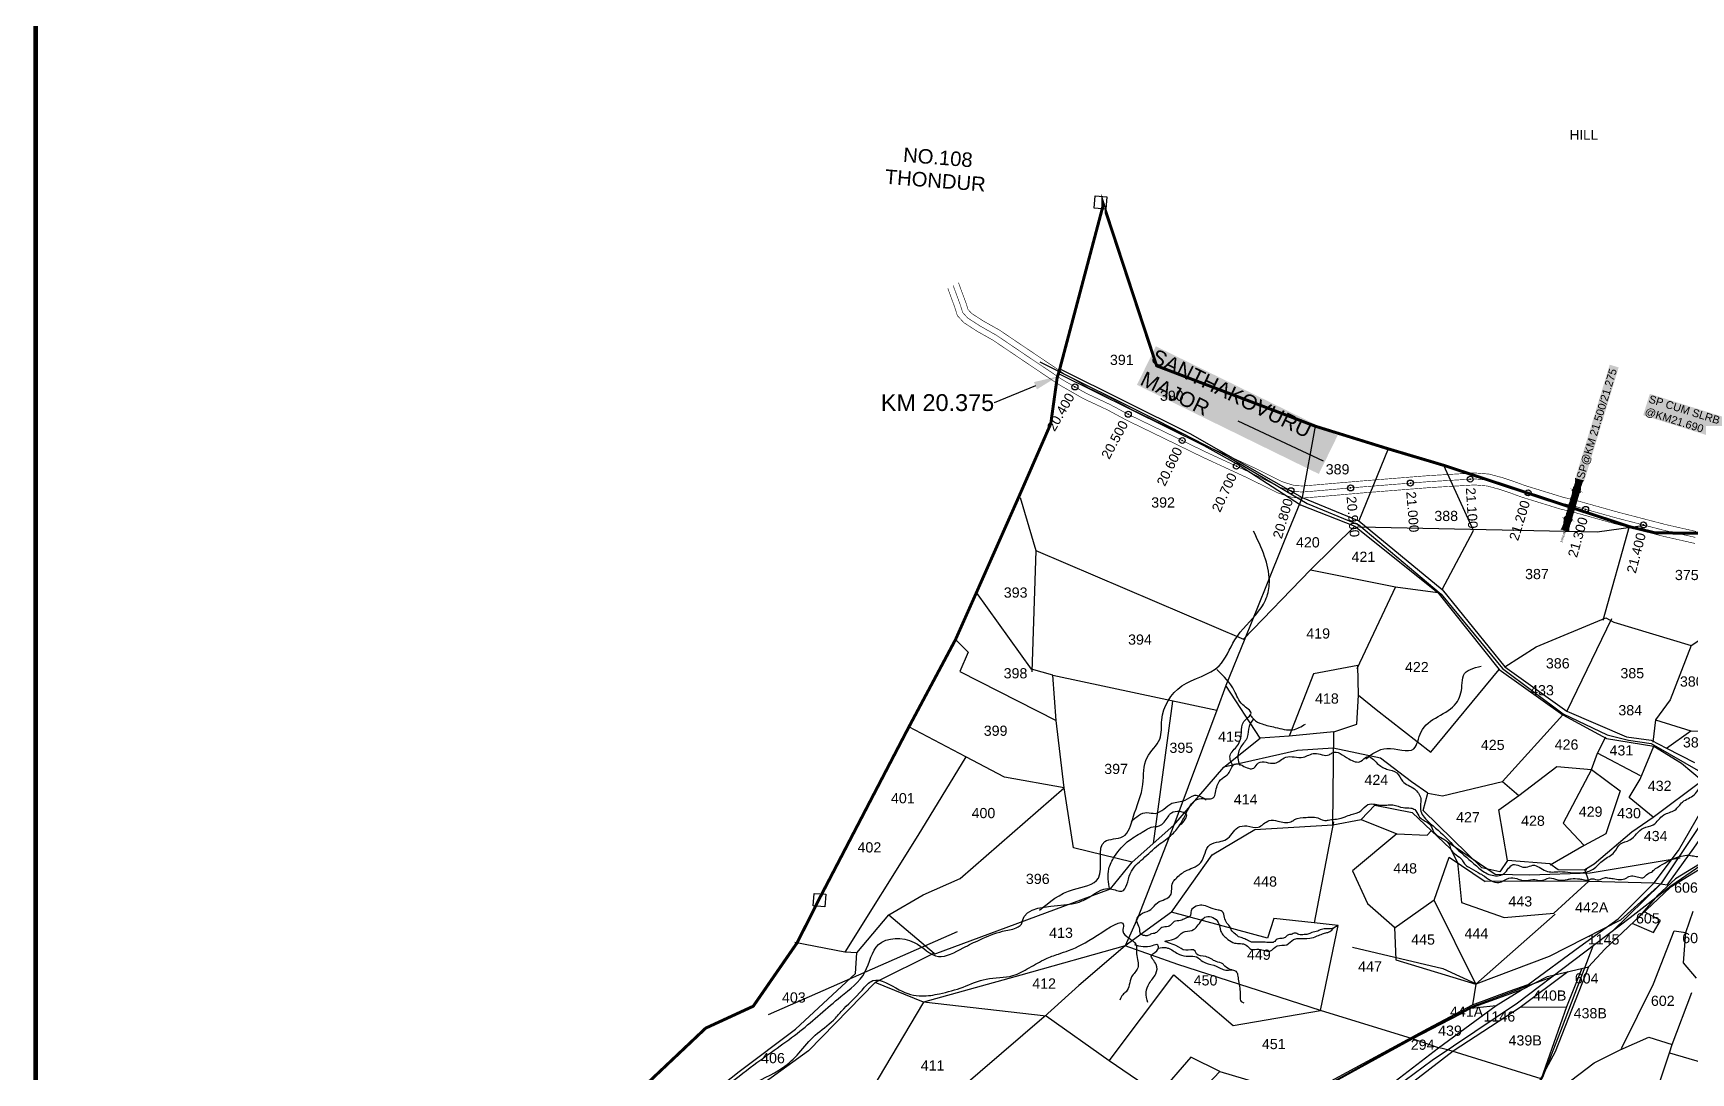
# Model space of a CAD drawing. Header units: inches. Extents: x 206944 to 214764, y 1611536 to 1620388.
# Drawn here: x 206944 to 209710, y 1614691 to 1616425 of the extents above; entities that cross this region are included whole.
import ezdxf
from ezdxf import colors
from ezdxf.entities.mleader import LeaderData, LeaderLine
from ezdxf.enums import TextEntityAlignment as Align
from ezdxf.math import Vec2, Vec3

# ---------------------------------------------------------------- set-up
doc = ezdxf.new("R2010")
doc.units = ezdxf.units.IN
doc.header["$LTSCALE"] = 15
doc.header["$MEASUREMENT"] = 0
doc.header["$PDMODE"] = 32
doc.header["$PDSIZE"] = 10
doc.linetypes.add('HIDDEN2', pattern=[0.1875, 0.125, -0.0625])
for name, color, linetype in [('BLOCK', 72, 'Continuous'), ('CANAL1', 7, 'Continuous'), ('CHANAGE', 1, 'Continuous'), ('PLOT', 7, 'Continuous'), ('PLOT NO', 7, 'Continuous'), ('RE REMARKS', 7, 'Continuous'), ('ROAD', 1, 'Continuous'), ('STREAM', 4, 'Continuous'), ('STRUCTURE', 5, 'Continuous'), ('text2', 7, 'Continuous'), ('VILLAGE BOUNDARY', 5, 'Continuous'), ('VILLAGE BOUNDARY STONES', 1, 'Continuous'), ('VILLAGE STONES', 240, 'Continuous')]:
    doc.layers.add(name, color=color, linetype=linetype)
doc.styles.get("Standard").update_dxf_attribs({"font": 'arial.ttf'})
doc.dimstyles.get("Standard").update_dxf_attribs({"dimtxt": 0.18, "dimasz": 0.18, "dimexe": 0.18, "dimexo": 0.0625, "dimgap": 0.09, "dimtad": 0, "dimtih": 1, "dimtoh": 1, "dimdec": 4, "dimzin": 0, "dimdsep": 46, "dimtxsty": 'Standard', "dimcen": 0.09, "dimadec": 0, "dimazin": 0, "dimtfac": 1, "dimtdec": 4, "dimtofl": 0, "dimtmove": 0, "dimatfit": 3, "dimfxl": 1, "dimtolj": 1, "dimtzin": 0, "dimarcsym": 0})

# ---------------------------------------------------------------- blocks, each defined once
blk = doc.blocks.new('CIRCLE-BOX')
for p, q in [((-0.5, 0), (0.5, 0)), ((0, 0.5), (0, -0.5))]:
    blk.add_line(p, q)
blk.add_circle((0, 0), 0.2)
blk = doc.blocks.new('SP')
at = {"layer": 'STRUCTURE'}
h = blk.add_hatch(dxfattribs=at)
h.set_pattern_fill('DASH', color=256, scale=8, style=0)
edge = h.paths.add_edge_path()
edge.add_spline(control_points=[(769825.7, 1706742.1), (769825.3, 1706741.8), (769823.8, 1706740.8), (769820.9, 1706740.3), (769817, 1706739.7), (769811.4, 1706738.9), (769804, 1706739.7), (769798.4, 1706741), (769795.6, 1706741.6)], knot_values=[0, 0, 0, 0, 1.613557, 5.24513, 8.624976, 13.470124, 22.190216, 30.746377, 30.746377, 30.746377, 30.746377], degree=3, periodic=0)
edge.add_line((769795.6, 1706741.6), (769792.6, 1706739.6))
edge.add_line((769792.6, 1706739.6), (769732.6, 1706739.6))
edge.add_line((769732.6, 1706739.6), (769729.6, 1706741.6))
edge.add_spline(control_points=[(769729.6, 1706741.6), (769726.9, 1706740.9), (769721.3, 1706739.5), (769713.9, 1706738.5), (769708.3, 1706739.1), (769704.4, 1706739.6), (769701.5, 1706740), (769700, 1706741), (769699.5, 1706741.3)], knot_values=[0, 0, 0, 0, 8.556161, 17.276253, 22.121402, 25.501247, 29.13282, 30.746377, 30.746377, 30.746377, 30.746377], degree=3, periodic=0)
edge.add_line((769699.5, 1706741.3), (769699.5, 1706722.1))
edge.add_spline(control_points=[(769699.5, 1706722.1), (769700, 1706722.4), (769701.4, 1706723.4), (769704.3, 1706724), (769708.2, 1706724.5), (769713.8, 1706725.3), (769721.2, 1706724.5), (769726.8, 1706723.3), (769729.6, 1706722.6)], knot_values=[0, 0, 0, 0, 1.613557, 5.24513, 8.624976, 13.470124, 22.190216, 30.746377, 30.746377, 30.746377, 30.746377], degree=3, periodic=0)
edge.add_line((769729.6, 1706722.6), (769732.6, 1706724.6))
edge.add_line((769732.6, 1706724.6), (769792.6, 1706724.6))
edge.add_line((769792.6, 1706724.6), (769795.6, 1706722.6))
edge.add_spline(control_points=[(769795.6, 1706722.6), (769798.4, 1706723.3), (769803.9, 1706724.8), (769811.3, 1706725.8), (769817, 1706725.1), (769820.9, 1706724.7), (769823.8, 1706724.2), (769825.2, 1706723.3), (769825.7, 1706723)], knot_values=[0, 0, 0, 0, 8.556161, 17.276253, 22.121402, 25.501247, 29.13282, 30.746377, 30.746377, 30.746377, 30.746377], degree=3, periodic=0)
edge.add_line((769825.7, 1706723), (769825.7, 1706742.1))
h.paths.add_polyline_path([(769764.2, 1706732.1, -1), (769761.1, 1706732.1, -1)], flags=0)
h.paths.add_polyline_path([(769761.1, 1706732.1, 1), (769764.2, 1706732.1, 1)], flags=16)
at = {"layer": 'STRUCTURE', "const_width": 0.628}
for points in [[(769726.6, 1706747.6), (769726.6, 1706743.6), (769732.6, 1706739.6), (769792.6, 1706739.6), (769798.6, 1706743.6), (769798.6, 1706747.6)], [(769726.6, 1706716.6), (769726.6, 1706720.6), (769732.6, 1706724.6), (769792.6, 1706724.6), (769798.6, 1706720.6), (769798.6, 1706716.6)]]:
    blk.add_lwpolyline(points, dxfattribs=at)
at = {"layer": 'STRUCTURE', "color": 3}
blk.add_lwpolyline([(769732.6, 1706724.6), (769792.6, 1706724.6)], dxfattribs=at)
blk.add_lwpolyline([(769732.6, 1706724.6), (769792.6, 1706724.6)], dxfattribs=at)
at = {"layer": 'STRUCTURE', "color": 0}
blk.add_circle((769762.6, 1706732.1), 1.55, dxfattribs=at)
at = {"layer": 'STRUCTURE'}
for points in [[(769699.5, 1706741.3), (769700.9, 1706740.5), (769704.4, 1706739.6), (769707.8, 1706739.2), (769712.6, 1706738.8), (769721.3, 1706739.7), (769729.6, 1706741.6)], [(769825.7, 1706742.1), (769824.3, 1706741.3), (769820.8, 1706740.3), (769817.5, 1706739.8), (769812.7, 1706739.2), (769804, 1706739.9), (769795.6, 1706741.6)], [(769699.5, 1706722.1), (769700.9, 1706723), (769704.4, 1706724), (769707.7, 1706724.5), (769712.5, 1706725), (769721.2, 1706724.4), (769729.6, 1706722.6)], [(769825.7, 1706723), (769824.3, 1706723.8), (769820.8, 1706724.7), (769817.4, 1706725.1), (769812.6, 1706725.5), (769803.9, 1706724.6), (769795.6, 1706722.6)]]:
    blk.add_spline(points, degree=3, dxfattribs=at)
at = {"layer": 'STRUCTURE', "color": 0}
blk.add_text('STREAM', height=5, dxfattribs=at).set_placement((769684.3, 1706732.1), align=Align.MIDDLE_CENTER)
for points in [[(769727.4, 1706732.1), (769700.8, 1706732.1)], [(769824.4, 1706732.1), (769800.5, 1706732.1)]]:
    blk.add_leader(points, dimstyle='Standard', override={"dimasz": 10, "dimgap": 0.09, "dimtad": 0}, dxfattribs=at)

msp = doc.modelspace()

# ---------------------------------------------------------------- linework, layer by layer
at = {"layer": 'CANAL1', "color": 200, "const_width": 1}
for points in [[(208488, 1616008.9), (208492.6, 1615996.2), (208500.9, 1615974), (208504, 1615964), (208509.9, 1615957.5), (208529.6, 1615944.7), (208556.5, 1615929.6), (208611.1, 1615892.7), (208666.2, 1615855.7), (208705.3, 1615833.3), (208745.2, 1615814.5), (208777.2, 1615797.4), (208845.3, 1615764.4), (208904.9, 1615735.3), (208978.8, 1615701.2), (209027.5, 1615677), (209037.6, 1615673.7), (209048.8, 1615670.4), (209061.5, 1615669.7), (209079, 1615671), (209159.5, 1615677.9), (209271.9, 1615686.9), (209349.2, 1615691.4), (209373.3, 1615689.5), (209396, 1615683.4), (209415.1, 1615677), (209433.4, 1615670.3), (209497.1, 1615650.7), (209516.1, 1615646.2), (209587.9, 1615626.1), (209669.2, 1615605), (209718.3, 1615593.9)], [(208470.3, 1615999.1), (208473.9, 1615989.3), (208481.9, 1615967.5), (208486.2, 1615953.8), (208496.9, 1615942.1), (208519.3, 1615927.6), (208545.9, 1615912.6), (208599.9, 1615876.1), (208655.6, 1615838.7), (208696.1, 1615815.5), (208736.3, 1615796.7), (208768.1, 1615779.6), (208836.5, 1615746.4), (208896.4, 1615717.2), (208970.2, 1615683.2), (209019.9, 1615658.5), (209031.6, 1615654.6), (209045.4, 1615650.5), (209061.7, 1615649.6), (209080.6, 1615651), (209161.1, 1615658), (209273.3, 1615666.9), (209349, 1615671.4), (209369.9, 1615669.7), (209390.2, 1615664.2), (209408.5, 1615658.1), (209427, 1615651.3), (209491.8, 1615631.3), (209511.1, 1615626.8), (209582.7, 1615606.8), (209664.5, 1615585.6), (209716.7, 1615573.8)]]:
    msp.add_lwpolyline(points, dxfattribs=at)
at = {"layer": 'CANAL1', "color": 1, "linetype": 'HIDDEN2', "ltscale": 4, "const_width": 1}
msp.add_lwpolyline([(208479.1, 1616004), (208483.3, 1615992.8), (208491.4, 1615970.8), (208495.1, 1615958.9), (208503.4, 1615949.8), (208524.5, 1615936.2), (208551.2, 1615921.1), (208605.5, 1615884.4), (208660.9, 1615847.2), (208700.7, 1615824.4), (208740.7, 1615805.6), (208772.7, 1615788.5), (208840.9, 1615755.4), (208900.6, 1615726.3), (208974.5, 1615692.2), (209023.7, 1615667.8), (209034.6, 1615664.1), (209047.1, 1615660.5), (209061.6, 1615659.6), (209079.8, 1615661), (209160.3, 1615668), (209272.6, 1615676.9), (209349.1, 1615681.4), (209371.6, 1615679.6), (209393.1, 1615673.8), (209411.8, 1615667.5), (209430.2, 1615660.8), (209494.5, 1615641), (209513.6, 1615636.5), (209585.3, 1615616.4), (209666.8, 1615595.3), (209717.5, 1615583.9)], dxfattribs=at)
at = {"layer": 'PLOT'}
for points in [[(208654.8, 1615857.2), (208897.5, 1615737.1), (208956.3, 1615704.4), (209058.9, 1615638.4), (209149.5, 1615602.5), (209287.8, 1615491.8), (209389.9, 1615363.8), (209496, 1615287.8), (209569, 1615248.4), (209648.3, 1615235.9), (209694, 1615207.4), (209728.5, 1615178.5), (209751.8, 1615166.4)], [(208657, 1615864.8), (208874.2, 1615757.1), (209061.4, 1615650.4), (209155.8, 1615611.4), (209294.9, 1615496.8), (209399.5, 1615368), (209502.9, 1615293.9), (209602.6, 1615251.1), (209643.5, 1615246), (209669.3, 1615232.3), (209716.1, 1615208.7)], [(209083.2, 1615769.4), (209061.4, 1615650.4), (209031.6, 1615577.8), (209000.7, 1615501.2), (208965.8, 1615414.6), (208934, 1615336.9), (208919.2, 1615295.9), (208847.5, 1615104.2), (208787, 1614949.9), (208766, 1614902.6), (208591.9, 1614853.9), (208429.5, 1614809.1), (208348.8, 1614841.5), (208238, 1614727.8), (208093.2, 1614623.1), (208073.1, 1614542.3), (208038.1, 1614481.6), (208036.7, 1614424.8), (207964.9, 1614419.9), (207887, 1614415), (207826.6, 1614441.4), (207762.6, 1614478.5)], [(209204.8, 1615731.7), (209155.8, 1615611.4)], [(209294.9, 1615496.8), (209347.2, 1615595.6), (209297.9, 1615704)], [(208590.7, 1615650.4), (208617.1, 1615562), (208610.3, 1615359.7)], [(208963.3, 1615414.3), (209075.3, 1615529.9), (209149.5, 1615602.5)], [(209607.2, 1615601.9), (209563.1, 1615445.6)], [(210329.1, 1615599.9), (210185.8, 1615535.6), (210133.4, 1615502.6), (210019.7, 1615453.2), (210003.5, 1615442), (209981.4, 1615421.9), (209926.4, 1615371.4), (209884.3, 1615315.5), (209866.5, 1615288.1), (209797.8, 1615188.8), (209776.4, 1615155.5), (209714.4, 1615065.7), (209669.5, 1615003.7)], [(208617.1, 1615562), (208963.3, 1615414.3)], [(209075.3, 1615529.9), (209217.3, 1615501.5), (209287.8, 1615491.8)], [(209451.8, 1615401.4), (209567.8, 1615449.5), (209581.1, 1615442.4), (209710.2, 1615403.5), (209770.7, 1615443), (209738, 1615524.7), (209854.9, 1615518.1), (209871.2, 1615515.9), (209810.8, 1615389.5), (209816.3, 1615349.1), (209785.4, 1615232.9), (209761.5, 1615180.3)], [(208778, 1615042.5), (208679.7, 1615066.3), (208664.2, 1615166.1), (208651.1, 1615278.4), (208645.2, 1615353.9), (208609.6, 1615364.1), (208518.1, 1615492.2)], [(209217.3, 1615501.5), (209152.5, 1615364.7)], [(209577.2, 1615447.9), (209502.9, 1615293.9)], [(209669.3, 1615232.3), (209709.7, 1615261.1), (209734.5, 1615260.6), (209764.5, 1615249), (209794.5, 1615308.5), (209801.2, 1615362.3), (209796.5, 1615374.7), (209773.6, 1615381.2), (209775.2, 1615388.9), (209749.8, 1615399.4), (209777.1, 1615426.3), (209770.7, 1615443)], [(208483.2, 1615413.7), (208504.1, 1615392.5), (208490.2, 1615360.1), (208651.1, 1615278.4)], [(209399.5, 1615368), (209451.8, 1615401.4)], [(209710.2, 1615403.5), (209675.2, 1615313.3), (209650.8, 1615279.6), (209646.2, 1615242.6)], [(209114, 1615259.5), (209152.8, 1615272.7), (209155.3, 1615320.6), (209154.1, 1615370.3), (209080.2, 1615356.2)], [(208645.2, 1615353.9), (208919.2, 1615295.9)], [(209080.2, 1615356.2), (209039.5, 1615252.3)], [(209155.3, 1615320.6), (209184.6, 1615297.1), (209276.1, 1615226), (209389.9, 1615363.8)], [(208843.3, 1614959), (208911, 1615054.4), (208982.5, 1615096.7), (209112.7, 1615104.8), (209114, 1615259.5), (209039.5, 1615252.3), (208991.5, 1615249), (208934, 1615336.9)], [(208845, 1615310.8), (208812.8, 1615073.4)], [(209536.1, 1615028.8), (209488.6, 1615029.4), (209474.8, 1615039.6), (209403.8, 1615045.3), (209390.9, 1615026.3), (209361.2, 1615033), (209263.2, 1615128.3), (209270.9, 1615157.4), (209295.3, 1615153.2), (209395.7, 1615177), (209496, 1615287.8)], [(208318.4, 1614890.9), (208371.9, 1614954.6), (208429, 1614987.8), (208490.6, 1615015), (208664.2, 1615166.1), (208564.9, 1615184.2), (208500.2, 1615217.8), (208405.4, 1615268)], [(209650.8, 1615279.6), (209709.7, 1615261.1)], [(208447.4, 1614889.1), (208741.5, 1614998), (208778, 1615042.5), (208847.5, 1615104.2), (208930.6, 1615200.7), (208991.5, 1615249)], [(209270.9, 1615157.4), (209243.8, 1615176.5), (209192, 1615215.5), (209113, 1615232.2), (209053.8, 1615228.8), (208930.6, 1615200.7)], [(209626, 1615186.3), (209554.3, 1615223.9), (209567.8, 1615251.4)], [(209647, 1615117.5), (209606.8, 1615149.9), (209625.5, 1615180.8), (209648.3, 1615235.9)], [(208500.2, 1615217.8), (208420.3, 1615086.8), (208298.5, 1614892)], [(209395.7, 1615177), (209422.8, 1615153.6), (209486, 1615201.8), (209543.9, 1615196.7), (209554.3, 1615223.9)], [(209112.7, 1615104.8), (209160, 1615113.7), (209182.5, 1615137.4), (209244.8, 1615124.9), (209308.9, 1615064.6), (209320.6, 1615042), (209327.2, 1614975), (209398.3, 1614949.9), (209481.1, 1614957.4), (209539.4, 1615010.6), (209532.8, 1615030.1), (209548.8, 1615039.6), (209611.5, 1615092.7), (209647, 1615117.5), (209728.5, 1615178.5)], [(209543.9, 1615196.7), (209592, 1615161.1), (209568.1, 1615089.4), (209531.8, 1615070.1), (209475.1, 1615037.4)], [(209543.9, 1615196.7), (209496.8, 1615107.6), (209531.8, 1615070.1)], [(209062.5, 1614652.1), (209270.9, 1614764.9), (209345.6, 1614804.6), (209406.5, 1614827.1), (209438.7, 1614838.2), (209524.8, 1614901.8), (209588.5, 1614947.7), (209648.9, 1615008.1), (209689.5, 1615061.7), (209746.1, 1615160)], [(209403.8, 1615045.3), (209389.3, 1615129.8), (209422.8, 1615153.6)], [(209113.7, 1615109.3), (209081.7, 1614941.1)], [(209160, 1615113.7), (209219.2, 1615089.4), (209269.8, 1615087.1), (209276.8, 1615094.7)], [(209817.2, 1615104.7), (209724, 1615039.1), (209684.3, 1615014.6), (209654.3, 1614986.9), (209620.6, 1614948.4)], [(209219.2, 1615089.4), (209145.6, 1615028.1), (209170.6, 1614973.4), (209215.2, 1614933.7), (209217.6, 1614879.5), (209351.1, 1614838.9), (209345.6, 1614804.6)], [(209281.6, 1614978.9), (209306.5, 1615050.6), (209366.9, 1615009.8)], [(209753.3, 1615048.1), (209675.2, 1614999.9), (209566.1, 1614897), (209539, 1614867.7), (209483.4, 1614726.2), (209403, 1614576.7)], [(209539.4, 1615010.6), (209366.9, 1615009.8)], [(209539.4, 1615010.6), (209648.9, 1615008.1), (209670.6, 1615004.7)], [(208371.9, 1614954.6), (208447.5, 1614890.7), (208348.8, 1614841.5)], [(208739.4, 1614710.9), (208847.5, 1614854.3), (208946.1, 1614769.8), (209092.1, 1614794.8), (209121.3, 1614936.7), (209081.7, 1614941.1), (209014.2, 1614948.2), (209003.6, 1614915.8), (208843.3, 1614959), (208766, 1614902.6)], [(209351.1, 1614838.9), (209281.6, 1614978.9), (209214.7, 1614931.5)], [(209351.1, 1614838.9), (209483.5, 1614955.8)], [(209611.4, 1614940.8), (209647.3, 1614924.8), (209659.3, 1614945), (209632.7, 1614959.6)], [(209719, 1614848.7), (209697.5, 1614874.2), (209701.2, 1614925), (209713.6, 1614960.8)], [(209593.9, 1614731.7), (209647.7, 1614839.4), (209682, 1614927.7), (209701.2, 1614925)], [(207914.5, 1614622), (208000.8, 1614637.3), (208084.7, 1614663.5), (208122.1, 1614693.4), (208216.2, 1614763.8), (208316.2, 1614856.6), (208318.4, 1614890.9), (208298.5, 1614892), (208215.2, 1614908.3)], [(209460, 1614681), (209311.5, 1614726.9), (209304.1, 1614729.5), (209295.2, 1614731.3), (209288.9, 1614732.9), (209245.4, 1614747.9), (209092.1, 1614794.8), (208854, 1614871.9), (208766, 1614902.6), (208689, 1614836.6), (208630.8, 1614784.3), (208453.1, 1614631.7)], [(208182.6, 1613264.2), (208000.7, 1613345.2), (207882.2, 1613422.4), (207872.3, 1613508.7), (207869.7, 1613574.1), (207906.4, 1613664.9), (207974.5, 1613712.7), (208135, 1613821.6), (208261.7, 1613914.4), (208392.1, 1614005.5), (208425.9, 1614027.9), (208501.4, 1614082), (208549.1, 1614108.4), (208698.6, 1614216.9), (208747.3, 1614257.6), (208807.9, 1614319.9), (208904.9, 1614410.7), (209001.5, 1614496.7), (209123.8, 1614581.3), (209313.4, 1614727.6), (209425.2, 1614800.5), (209504.8, 1614859.7)], [(209427.2, 1614829.5), (209470.5, 1614851.6), (209539, 1614867.7)], [(209527.7, 1614865), (209502.4, 1614800.8), (209460, 1614681)], [(209350.5, 1614511.4), (209222.1, 1614566.4), (209123.8, 1614581.3), (209094.4, 1614584.6), (208982.6, 1614603), (209071.2, 1614651.8), (209245.4, 1614747.9), (209324.8, 1614788.8), (209343, 1614799), (209385.2, 1614803.3), (209427.2, 1614829.5), (209343, 1614799)], [(209497.2, 1614668.5), (209548.7, 1614707.9), (209592, 1614729.5), (209639.9, 1614750.3), (209678.7, 1614738.3), (209711.6, 1614825.2)], [(208924.2, 1614693.4), (208875.5, 1614717.1), (208822, 1614655.1), (208739.4, 1614710.9), (208634.3, 1614785.7), (208429.5, 1614809.1), (208343.5, 1614663.7), (208311.7, 1614609.8), (208273.2, 1614539.9), (208283.1, 1614480.7), (208420, 1614425)], [(209122.4, 1614604.8), (209288.9, 1614732.9), (209385.2, 1614803.3)], [(209425.2, 1614800.5), (209502.4, 1614800.8)], [(209530.8, 1614308.6), (209614.6, 1614546.5), (209674.3, 1614724.1), (209678.7, 1614738.3)], [(209674.3, 1614724.1), (209784.6, 1614692.2)], [(208401, 1614237.1), (208420, 1614425), (208479.4, 1614512.5), (208504.5, 1614610.9), (208809.5, 1614526.8), (208821.4, 1614523.8), (208819.1, 1614582.6), (208924.2, 1614693.4), (209062.5, 1614652.1)]]:
    msp.add_lwpolyline(points, dxfattribs=at)
at = {"layer": 'ROAD'}
for points in [[(208623.7, 1615876.5), (208819.8, 1615778.8), (208937.8, 1615718.1), (209069.5, 1615640.6), (209155.9, 1615604.7), (209293.4, 1615489.2), (209395.4, 1615365.1), (209497, 1615289.7), (209570.4, 1615254.4), (209605.7, 1615245.6), (209643.5, 1615240.1), (209730, 1615190.8), (209757.1, 1615169.7), (209820.4, 1615111.7)], [(210358.6, 1615621.5), (210153, 1615528.1), (209998.5, 1615449.8), (209913.5, 1615366.2), (209777.5, 1615182.3), (209660, 1615006.4), (209578.8, 1614926.8)], [(209157.3, 1615601.3), (209553.6, 1615593.3), (209633.8, 1615604.5)], [(209820.4, 1615111.7), (209825.4, 1615104.3), (209719.3, 1615031.7), (209676.2, 1615002.3), (209608.8, 1614949.6), (209420.5, 1614807.1), (209278.4, 1614711.6), (209052.9, 1614545), (208790.2, 1614314.3), (208700.7, 1614228.6), (208531.8, 1614106.4), (208323.4, 1613970.4), (207939.3, 1613696.3), (207571.3, 1613439.9), (207239.9, 1613209.9)], [(209692, 1615048.8), (209541.7, 1615024.1), (209441.1, 1615020.8), (209383.4, 1615021.5), (209303.5, 1615076.3)], [(209145.4, 1614900.7), (209296, 1614865), (209351.5, 1614839.6), (209474.2, 1614885.4), (209592.9, 1614946.3), (209659.7, 1615006.4)], [(207735.3, 1612841.4), (207783.9, 1612900), (207897.6, 1612975.4), (208005.8, 1613053.5), (208081.6, 1613130.9), (208148.9, 1613213.9), (208186.3, 1613262.3), (208219.9, 1613343.9), (208308.2, 1613451.1), (208496, 1613688.2), (208536.8, 1613734.9), (208803.1, 1613950.6), (208935.2, 1614038.4), (209134.9, 1614202.7), (209185.3, 1614251.5), (209249.2, 1614341.8), (209289.3, 1614399.5), (209323.2, 1614469), (209399.2, 1614577.5), (209462.7, 1614683.8), (209495.7, 1614768.3), (209546.8, 1614902.6)], [(207311.5, 1613623.2), (207419.3, 1613633.8), (207531.9, 1613661.3), (207568.7, 1613688.4), (207648.7, 1613727.7), (207692.6, 1613748.5), (207710.9, 1613768.5), (207856.3, 1613841.6), (207995, 1613929.2), (208103.8, 1614015.9), (208202.2, 1614099.2), (208274.3, 1614176.1), (208578.1, 1614339.5), (208626.8, 1614386.3), (208825.6, 1614520.4), (209105.4, 1614672.2), (209243.8, 1614748.8), (209346.4, 1614802.2), (209442, 1614837.5), (209478.5, 1614851)]]:
    msp.add_lwpolyline(points, dxfattribs=at)
msp.add_spline([(209167.4, 1615214.4), (209202.4, 1615231.9), (209247.6, 1615231.5), (209259.7, 1615259.4), (209318.5, 1615307.4), (209328, 1615336.7), (209330.5, 1615353.6), (209360.3, 1615369.4)], degree=3, dxfattribs=at)
at = {"layer": 'STREAM'}
for points in [[(207424.8, 1613992), (207456.6, 1613987.9), (207508, 1614020.8), (207520, 1614027.6), (207527.5, 1614036.1), (207542.3, 1614039.4), (207565.7, 1614059.3), (207581, 1614068.3), (207612.5, 1614099.1), (207651.5, 1614124.8), (207672, 1614158.7), (207707.7, 1614248.7), (207745.8, 1614333.1), (207747.4, 1614378.6), (207756.9, 1614413.9), (207769.4, 1614451.9), (207792.3, 1614489), (207856, 1614549.5), (207928.7, 1614615.9), (208041.8, 1614639.3), (208146.9, 1614704.5), (208223.5, 1614760.4), (208291.8, 1614818.2), (208332, 1614859.1), (208354.7, 1614904.9), (208414.2, 1614908.4), (208454.5, 1614885.1), (208495.8, 1614899.4), (208523.6, 1614912.9), (208561.7, 1614927), (208584.4, 1614932.9), (208594.3, 1614942.2), (208594.5, 1614943.5), (208663.6, 1614970.9), (208682.5, 1614973.9), (208700.7, 1614980.7), (208741.5, 1614998), (208760.8, 1614993.9), (208774.6, 1615023.1), (208795.9, 1615048.1), (208821.8, 1615071), (208844.5, 1615088.8), (208858.9, 1615106.8), (208868.3, 1615124.9), (208889.7, 1615148.1), (208913, 1615149.8), (208919.6, 1615170.1), (208928, 1615181.8), (208938.4, 1615190.1), (208942.9, 1615198.6), (208947.8, 1615205.6), (208961.7, 1615203.3), (208980.7, 1615199.2), (208988.6, 1615207.9), (209015.6, 1615207.4), (209033.9, 1615217.2), (209063.3, 1615217.5), (209082.2, 1615223.7), (209106.6, 1615221.5), (209111.4, 1615224.5), (209139.4, 1615214.6), (209159.4, 1615210.7), (209169.5, 1615218.2), (209186.8, 1615207.1), (209202.3, 1615197.5), (209219.3, 1615191.1), (209228.9, 1615177.5), (209248.6, 1615164.4), (209259.2, 1615148.3), (209258.9, 1615130), (209271.5, 1615110.3), (209304, 1615080.9), (209314.9, 1615069), (209348, 1615039.8), (209365.4, 1615025.7), (209387, 1615019.7), (209398.3, 1615023.6), (209413.4, 1615038.2), (209435.3, 1615033.7), (209446.2, 1615037.1), (209467.7, 1615027.6), (209490.8, 1615026.5), (209527.8, 1615024.6), (209546.8, 1615030.7), (209563.9, 1615045.8), (209582, 1615059), (209592.3, 1615072.6), (209607.9, 1615079.3), (209630.7, 1615099.2), (209647.2, 1615104.8), (209664.5, 1615121), (209683.3, 1615129.3), (209696.1, 1615142.6), (209715.4, 1615154.6), (209729.4, 1615175.4), (209741.8, 1615190.2), (209757.1, 1615213.9), (209764.2, 1615238.5), (209775.7, 1615261.3), (209788.1, 1615284.3), (209799.6, 1615309.1), (209804.6, 1615336.1), (209805, 1615356.4), (209802.8, 1615371.1), (209789.1, 1615384.7), (209807.2, 1615411.1), (209820.8, 1615431.7), (209832.4, 1615450.6), (209838.8, 1615457.1), (209849.2, 1615471.7), (209855, 1615486.5), (209869.9, 1615508), (209865.7, 1615533.3), (209856.9, 1615548.7), (209854.6, 1615573.3), (209853.1, 1615598.6), (209853.6, 1615610.5), (209853.8, 1615621.8), (209852, 1615644.8), (209838.1, 1615662.7), (209824.5, 1615668.2), (209811.3, 1615680.1), (209795, 1615688.9)], [(208623.2, 1614962.3), (208679.7, 1614996.9), (208721.6, 1615015.7), (208732.1, 1615076.8), (208762.4, 1615085.1), (208779.5, 1615117.2), (208795.8, 1615172.1), (208802.6, 1615217), (208823.9, 1615247.5), (208827.1, 1615279.5), (208860.6, 1615336.2), (208922.8, 1615369.5), (208949, 1615412.9), (208988.8, 1615460.9), (209002.8, 1615485.7), (209006.7, 1615511.9), (208998.6, 1615552.3), (208980.4, 1615594.2)], [(209120.7, 1614936.9), (209111.4, 1614931.6), (209100.2, 1614931.2), (209091.3, 1614929.2), (209087.4, 1614927.2), (209077.3, 1614924.8), (209072.8, 1614922.7), (209064.9, 1614921.4), (209055.8, 1614921.8), (209049.8, 1614924), (209043.2, 1614921.9), (209037.3, 1614920.6), (209032.9, 1614916.6), (209030.1, 1614915.5), (209026.3, 1614915), (209018.1, 1614912.6), (209013, 1614908.5), (209011.2, 1614908.3), (209002.4, 1614908.5), (208997.1, 1614908.7), (208990.8, 1614908.8), (208980.6, 1614908.9), (208977.8, 1614908.7), (208973.3, 1614910.5), (208967.5, 1614913.5), (208959.5, 1614916.6), (208955.4, 1614918), (208950.3, 1614922), (208943, 1614929.5), (208941.5, 1614933.7), (208935.9, 1614940.8), (208931.8, 1614950.2), (208927.9, 1614960.2), (208921.1, 1614962.5), (208905.6, 1614967.2), (208894.1, 1614970.5), (208884.5, 1614968.7), (208876.1, 1614961.2), (208874.6, 1614952.3), (208866, 1614948.4), (208858.7, 1614945), (208847.7, 1614943.2), (208841.4, 1614936.8), (208837.9, 1614935.1), (208827.5, 1614933.2), (208820.9, 1614927.5), (208815.2, 1614923.6), (208810.2, 1614922.9), (208804.1, 1614919.8), (208798.9, 1614919.9), (208792, 1614922.7), (208790.4, 1614930.8), (208789.1, 1614935.1), (208785.1, 1614945.8), (208795.3, 1614957.2), (208809.1, 1614963.5), (208820.3, 1614974.7), (208842, 1614987), (208845.4, 1615008.3), (208850.4, 1615014.6), (208866.4, 1615027.4), (208879.2, 1615033), (208892.4, 1615041.9), (208907.1, 1615071), (208922.9, 1615076.4), (208934.9, 1615080.4), (208954.2, 1615099.9), (208969, 1615102.9), (208988, 1615100.6), (209006.3, 1615111.6), (209020.8, 1615110.7), (209042.6, 1615109.8), (209048.8, 1615113.2), (209068.1, 1615116.9), (209089.9, 1615115.4), (209099.2, 1615111.6), (209105, 1615112.4), (209126.5, 1615115.6), (209133, 1615118), (209143.4, 1615121.6), (209159.3, 1615127.9), (209171.1, 1615138.2), (209183.3, 1615138.8), (209190.8, 1615137.4), (209202.5, 1615137.5), (209212.9, 1615137.7), (209229.7, 1615133.3), (209242.7, 1615132.5), (209249.2, 1615129.9), (209255.9, 1615119.5), (209263.2, 1615112.7), (209275.3, 1615104.2), (209281.1, 1615092.6), (209297.6, 1615080.6), (209307.9, 1615069.7), (209308.9, 1615065.2), (209318.4, 1615054.5), (209328.1, 1615046), (209332.3, 1615039.4), (209339.4, 1615033.9), (209354.8, 1615025.1), (209362.3, 1615020.9), (209389.7, 1615008.3), (209406.4, 1615015.6), (209419.4, 1615014.8), (209428.2, 1615012), (209435.3, 1615011.6), (209449.8, 1615013.3), (209459.3, 1615011.5), (209473.9, 1615016), (209487.8, 1615012.7), (209504, 1615013.4), (209510.1, 1615014.7), (209524, 1615014.3), (209527.7, 1615013.7), (209536.6, 1615012.2), (209545.6, 1615014.7), (209556.1, 1615012.6), (209565.9, 1615016.4), (209571.4, 1615016.2), (209580.1, 1615014.8), (209602.1, 1615015.7), (209606.5, 1615018.4), (209625.5, 1615016.6), (209629.6, 1615016.3), (209638, 1615023.1), (209644.1, 1615025.7), (209650.2, 1615031), (209654.1, 1615033.6), (209687.8, 1615050.8), (209712.3, 1615053.1), (209721, 1615051.9), (209733.1, 1615061.9), (209747.3, 1615108.3), (209749.9, 1615116.1), (209752.1, 1615142.8), (209754, 1615167.4), (209766.5, 1615190.5), (209768.2, 1615211.1), (209784.1, 1615242.7), (209794.3, 1615269.5), (209800.4, 1615287.1), (209810.8, 1615309), (209813.4, 1615341.6), (209814.5, 1615355.6), (209805.1, 1615380.5), (209809.6, 1615395.5), (209819.9, 1615415.5), (209833.2, 1615439.2), (209852.6, 1615463.3), (209867, 1615484.3), (209874.6, 1615496.4), (209885.3, 1615504.9), (209901.7, 1615499.6), (209914.3, 1615490.6), (209933.4, 1615477.7), (209941.9, 1615475), (209951.9, 1615474.2)], [(208946.1, 1615202.2), (208941.2, 1615220), (208953.6, 1615236.9), (208960.1, 1615258.1), (208964.3, 1615276.8), (208976.1, 1615290.9), (208962.6, 1615304.7), (208948.2, 1615328.4), (208919.3, 1615363.5)], [(208974.8, 1615287.7), (208980.5, 1615280.7), (208994.5, 1615272.8), (209016.6, 1615267.1), (209046, 1615263.2), (209067, 1615272.7)], [(208980.1, 1615281.1), (208972.8, 1615268.6), (208969.8, 1615250.6), (208959, 1615234.5), (208954, 1615215.9), (208957.7, 1615203.3)], [(208776, 1615110), (208802.5, 1615125), (208816.3, 1615123.7), (208844.2, 1615140.5), (208866, 1615145.5), (208882.1, 1615153.8), (208901.3, 1615146.3)], [(208740.4, 1614996.6), (208738.8, 1615031), (208748.3, 1615051.7), (208773.1, 1615078.8), (208797.3, 1615094), (208809.4, 1615100.4), (208823, 1615102.9), (208837.6, 1615117.9), (208843.4, 1615124.7), (208867.7, 1615122.3), (208856.9, 1615103.2)], [(207511.7, 1613559.7), (207513.1, 1613572.2), (207527.1, 1613583.7), (207533, 1613601.6), (207554.6, 1613621.9), (207555.8, 1613662.6), (207562.2, 1613687), (207559.4, 1613713.2), (207555.8, 1613725.3), (207545.5, 1613770.1), (207517.4, 1613806.6), (207498.8, 1613824.8), (207495.6, 1613850.4), (207492.3, 1613866.5), (207495.8, 1613884.2), (207492.5, 1613904), (207503.6, 1613931.7), (207508.9, 1613957.8), (207537.9, 1613988.7), (207546.2, 1614005.5), (207574.9, 1614037.9), (207594.5, 1614050.9), (207621, 1614079.1), (207658.2, 1614105.3), (207665.7, 1614128), (207702.3, 1614142.2), (207719.2, 1614180.8), (207727.3, 1614215), (207735.9, 1614220.9), (207742.8, 1614251.7), (207747.5, 1614264.8), (207754.5, 1614291.6), (207783.9, 1614343.1), (207795.5, 1614377), (207806, 1614410.6), (207814.3, 1614432.1), (207820.7, 1614442), (207837.3, 1614465.8), (207847.8, 1614498.6), (207878.4, 1614532.7), (207899.4, 1614549.1), (207924.6, 1614571.4), (207959.2, 1614594.5), (207998.4, 1614611.9), (208024.6, 1614620.9), (208057, 1614620.8), (208077.6, 1614631.5), (208109.6, 1614647.4), (208138.3, 1614667.7), (208194.9, 1614699.6), (208221.8, 1614723.8), (208249.1, 1614753.8), (208279.4, 1614779), (208292.3, 1614793), (208327.3, 1614829), (208345, 1614844.7), (208389.1, 1614829.4), (208427.1, 1614819.2), (208456.3, 1614822.8), (208495.9, 1614834.1), (208534.4, 1614847.4), (208578.9, 1614853.1), (208606.2, 1614866.1), (208633.7, 1614881), (208654.7, 1614889.1), (208671.6, 1614895), (208719.9, 1614920.5), (208763.3, 1614937.4), (208762.5, 1614927.6), (208783.8, 1614905.6), (208785.2, 1614889.7), (208787.2, 1614865.9), (208776.8, 1614851), (208767.7, 1614826.1), (208762, 1614821.3), (208757.4, 1614812.4)], [(208944.8, 1614862.5), (208932.6, 1614868.6), (208929.2, 1614872.5), (208918, 1614876.6), (208900.7, 1614884.8), (208885.2, 1614889.4), (208882.8, 1614894.1), (208867.2, 1614895.5), (208850.9, 1614903.1), (208832.7, 1614910.7), (208848.4, 1614914.3), (208862.9, 1614925.7), (208877.6, 1614928.6), (208893.6, 1614945.1), (208901.4, 1614951.4), (208921.5, 1614941.8), (208925.9, 1614926.7), (208937.6, 1614913.6), (208948.8, 1614907.4), (208968, 1614904.1), (208975.9, 1614897.1), (208989.3, 1614897.2), (209007.7, 1614894), (209019.6, 1614902.6), (209035.6, 1614904.7), (209047.2, 1614913.2), (209054.3, 1614915.1), (209074, 1614915.3), (209086.3, 1614919.2), (209095.1, 1614922.7), (209102.7, 1614924.9), (209107.8, 1614926.7), (209113.3, 1614931.8), (209120.4, 1614936.7)], [(208803.7, 1614808.1), (208801.1, 1614825.4), (208806.2, 1614840.1), (208817.3, 1614856.3), (208817.9, 1614871.4), (208810, 1614887.3), (208821.3, 1614898), (208820.5, 1614904), (208811.2, 1614902.7), (208782.4, 1614904.4)], [(208821.2, 1614899), (208834.2, 1614899.8), (208839.5, 1614898.1), (208856.6, 1614888.5), (208871.9, 1614885.5), (208885.2, 1614884.2), (208895.7, 1614876.4), (208913.8, 1614870.5), (208919.3, 1614868.3), (208927.6, 1614864.3), (208936.2, 1614862.3), (208944.7, 1614862.7), (208951.9, 1614859), (208954, 1614852.4), (208955.7, 1614841.6), (208957.6, 1614829.4), (208957.8, 1614818.8), (208959.7, 1614810.1), (208963.9, 1614807.7)]]:
    msp.add_spline(points, degree=3, dxfattribs=at)
at = {"layer": 'text2', "color": 5, "const_width": 8}
msp.add_lwpolyline([(206948.4, 1619883.7), (214759.5, 1619883.7), (214759.5, 1611540.3), (206948.4, 1611540.3)], close=True, dxfattribs=at)
at = {"layer": 'text2', "color": 2}
msp.add_lwpolyline([(208171, 1614788), (208486.3, 1614926.9)], dxfattribs=at)
at = {"layer": 'text2', "color": 3}
for p in [(208682.4, 1615834.8), (208771.4, 1615789.2), (208861.3, 1615745.5), (208951.7, 1615702.7), (209241.9, 1615674.5), (209341.7, 1615681), (209042.7, 1615661.8), (209142.2, 1615666.4), (209438.2, 1615658.3), (209534.3, 1615630.7), (209630.8, 1615604.6)]:
    msp.add_point(p, dxfattribs=at)
at = {"layer": 'text2', "color": 2}
msp.add_point((209512, 1615638, 17), dxfattribs=at)
at = {"layer": 'VILLAGE BOUNDARY', "const_width": 5}
msp.add_lwpolyline([(207762.6, 1614478.5), (208066.3, 1614765.5), (208145.7, 1614802.1), (208219, 1614908.1), (208256.4, 1614982.3), (208405.4, 1615268), (208483.2, 1615413.7), (208518.1, 1615492.2), (208587.9, 1615649.7), (208642, 1615773.5), (208652.6, 1615849.6), (208657, 1615864.8), (208729.1, 1616136.6), (208729, 1616141.7), (208818.6, 1615870.1), (209083.2, 1615769.4), (209204.8, 1615731.7), (209297.9, 1615704), (209607.2, 1615601.9), (209649.5, 1615591.6), (209725.9, 1615590.7)], dxfattribs=at)
at = {"layer": 'VILLAGE BOUNDARY STONES'}
for points in [[(208716.2, 1616153.7), (208735.7, 1616152.1), (208734, 1616131.3), (208714.6, 1616132.8)], [(208247.5, 1614990.3), (208266.9, 1614988.7), (208265.3, 1614967.9), (208245.8, 1614969.4)]]:
    msp.add_lwpolyline(points, close=True, dxfattribs=at)

# ---------------------------------------------------------------- block references
at = {"layer": 'BLOCK'}
msp.add_blockref('CIRCLE-BOX', (209512, 1615638, 17), dxfattribs=at)
at = {"layer": 'STRUCTURE', "color": 0, "xscale": 0.7, "yscale": 0.7, "zscale": 0.7, "rotation": 73.98051279030621}
msp.add_blockref('SP', (1209132.4, 768030.3, 17), dxfattribs=at)

# ---------------------------------------------------------------- texts
at = {"layer": 'CHANAGE', "color": 0}
msp.add_text('HILL', height=16, dxfattribs=at).set_placement((209507.7, 1616255.2), align=Align.MIDDLE_LEFT)
at = {"layer": 'CHANAGE'}
for s, rotation, p in [('20.400', 60.2457, (208675.5, 1615822.7)), ('20.500', 61.7942, (208764.7, 1615776.9)), ('20.600', 63.9815, (208855.1, 1615732.9)), ('20.700', 65.2429, (208945.8, 1615690)), ('20.800', 73.72, (209038.8, 1615648.3)), ('21.200', 72.8844, (209434.1, 1615644.9)), ('21.300', 74.3564, (209530.5, 1615617.2)), ('21.400', 75.4819, (209627.3, 1615591.1))]:
    msp.add_text(s, height=16, rotation=rotation, dxfattribs=at).set_placement(p, align=Align.MIDDLE_RIGHT)
for s, rotation, p in [('20.900', 274.9489, (209143.4, 1615652.5)), ('21.000', 274.538, (209243, 1615660.5)), ('21.100', 273.3846, (209342.5, 1615667))]:
    msp.add_text(s, height=16, rotation=rotation, dxfattribs=at).set_placement(p, align=Align.MIDDLE_LEFT)
at = {"layer": 'PLOT NO'}
for s, p in [('391', (208740.7, 1615871.5)), ('390', (208824.1, 1615811.7)), ('389', (209100.7, 1615689)), ('392', (208809.6, 1615633.7)), ('388', (209281.9, 1615611.2)), ('420', (209051.1, 1615567.2)), ('421', (209143.8, 1615543.1)), ('387', (209433.3, 1615514.3)), ('375', (209683.3, 1615512.7)), ('393', (208563.6, 1615483.4)), ('419', (209068.3, 1615415.2)), ('394', (208771, 1615405)), ('422', (209232.9, 1615359.2)), ('386', (209468, 1615365.4)), ('398', (208563.4, 1615348.8)), ('385', (209592.3, 1615349)), ('380', (209691.6, 1615335.1)), ('418', (209082.9, 1615306.7)), ('433', (209441.7, 1615320.5)), ('384', (209588.9, 1615287.2)), ('399', (208530.2, 1615253)), ('415', (208921.2, 1615243.2)), ('395', (208840, 1615224.6)), ('425', (209359.5, 1615229.3)), ('426', (209482.7, 1615229.9)), ('431', (209574.2, 1615220.2)), ('383', (209696.6, 1615233.6)), ('397', (208731.2, 1615189.3)), ('424', (209165.4, 1615171.2)), ('432', (209638, 1615161.1)), ('401', (208375.4, 1615140.5)), ('414', (208947.4, 1615138.5)), ('400', (208509.9, 1615115.7)), ('427', (209318.2, 1615108.7)), ('428', (209426.6, 1615102.9)), ('429', (209522.8, 1615118)), ('430', (209586.9, 1615115.5)), ('434', (209631.3, 1615077.4)), ('402', (208319.6, 1615058.5)), ('448', (209213.4, 1615023.5)), ('396', (208600.5, 1615005.9)), ('448', (208979.8, 1615001.6)), ('443', (209405.5, 1614968.4)), ('606', (209681.9, 1614991.4)), ('442A', (209516.7, 1614958.4)), ('605', (209618.3, 1614940.1)), ('413', (208639.3, 1614916)), ('444', (209332.3, 1614915)), ('445', (209243.3, 1614904.8)), ('1145', (209537.9, 1614905)), ('603', (209695.5, 1614907.3)), ('449', (208969.3, 1614879.5)), ('447', (209154.8, 1614859.9)), ('412', (208611.1, 1614831.4)), ('450', (208880.4, 1614836.7)), ('604', (209516.2, 1614840)), ('403', (208193.6, 1614808.2)), ('440B', (209446.7, 1614811.4)), ('602', (209643.2, 1614802.6)), ('441A', (209307.9, 1614784.5)), ('1146', (209364, 1614776.5)), ('438B', (209514.3, 1614781.9)), ('439', (209288.2, 1614752.8)), ('451', (208994.2, 1614730.5)), ('294', (209242.6, 1614729.4)), ('439B', (209405.7, 1614736.6)), ('406', (208158.8, 1614707)), ('411', (208425.1, 1614694.7))]:
    msp.add_text(s, height=17, dxfattribs=at).set_placement(p)
at = {"layer": 'ROAD', "insert": (208337.4, 1616239), "char_height": 24.108, "width": 231.463, "attachment_point": 1, "rotation": 355.4784, "line_spacing_factor": 0.963847}
msp.add_mtext('\\pi59.72;NO.108 \\P\\pi32.15;THONDUR', dxfattribs=at)
at = {"layer": 'STRUCTURE', "color": 5, "attachment_point": 1, "bg_fill": 1, "box_fill_scale": 1.1, "bg_fill_color": 7, "bg_fill_true_color": 16777215, "bg_fill_transparency": 0}
for s, insert, char_height, width, rotation in [('{\\C1;SANTHAKOVURU \\PMAJOR}', (208818.5, 1615899.3), 25, 332.74, 333.9103), ('SP@KM 21.500/21.275', (209518.9, 1615684, -164), 13, 194.641, 73.1407), ('SP CUM SLRB\\P@KM21.690', (209642.3, 1615821.6, 18), 13, 133.406, 342.6115)]:
    msp.add_mtext(s, dxfattribs=dict(at, insert=insert, char_height=char_height, width=width, rotation=rotation))

# ---------------------------------------------------------------- leaders
at = {"layer": 'RE REMARKS', "color": 1}
msp.add_leader([(209097, 1615711.1), (208954.5, 1615777.6)], dimstyle='Standard', override={"dimasz": 45}, dxfattribs=at)
at = {"layer": 'VILLAGE STONES', "color": 1}
ml = msp.add_multileader_mtext('Standard', dxfattribs=at)
ml.set_content('KM 20.375', color=1)
ml.set_leader_properties()
ml.build(insert=Vec2(0, 0))
ml.multileader.update_dxf_attribs({"dogleg_length": 0.36, "arrow_head_size": 40})
ctx = ml.context
ctx.base_point, ctx.char_height, ctx.arrow_head_size, ctx.landing_gap_size, ctx.plane_origin = Vec3(208362.7, 1615808.4), 28, 40, 0.09, Vec3(208462.4, 1616400.2)
ctx.text_align_type = 2
notes = []
notes.append((ctx, [(1, (1, 1, 0), (208547.7, 1615808.4), (-1, 0), 1.396927018504357e-11, [(0, [(208653.4, 1615852.2)], 0, [])])]))
ctx.mtext.insert, ctx.mtext.alignment, ctx.mtext.flow_direction = Vec3(208547.6, 1615822.7), 3, 5
for ctx, leaders in notes:
    for number, flags, end, landing, length, lines in leaders:
        leader = LeaderData()
        leader.index, (leader.has_last_leader_line, leader.has_dogleg_vector, leader.attachment_direction) = number, flags
        leader.last_leader_point, leader.dogleg_vector, leader.dogleg_length = Vec3(end), Vec3(landing), length
        for number, points, colour, breaks in lines:
            line = LeaderLine()
            line.index, line.vertices, line.color, line.breaks = number, Vec3.list(points), colors.encode_raw_color(colour), breaks
            leader.lines.append(line)
        ctx.leaders.append(leader)

doc.saveas('drawing.dxf')
